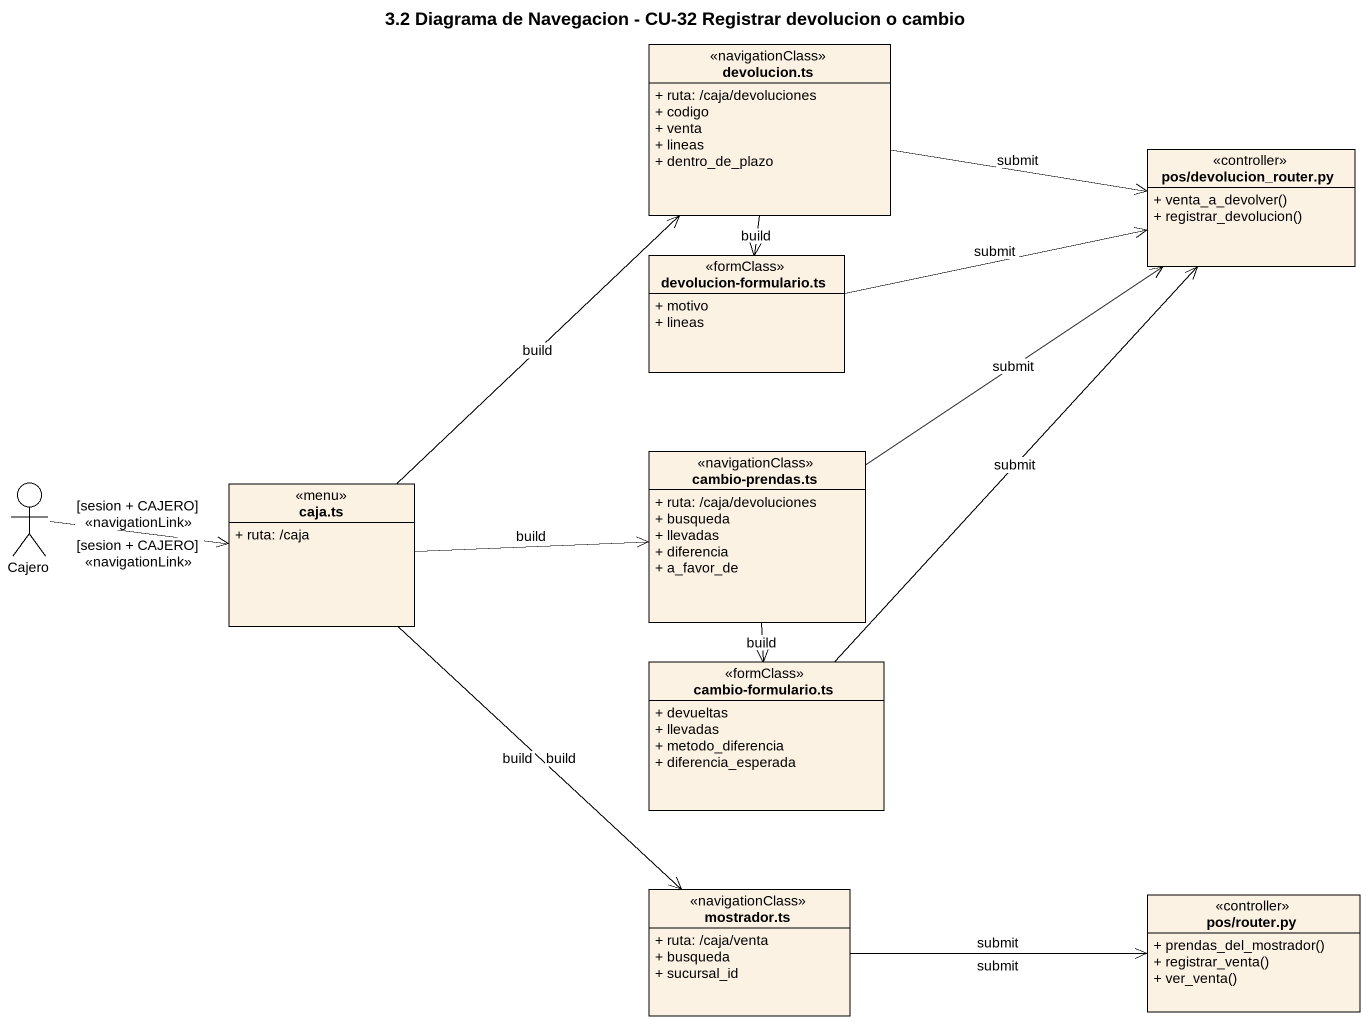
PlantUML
@startuml
title 3.2 Diagrama de Navegacion - CU-32 Registrar devolucion o cambio
allowmixing
hide circle
hide empty members
skinparam classAttributeIconSize 0
class "devolucion.ts" as devolucion_ts <<navigationClass>> {
  + ruta: /caja/devoluciones
  + codigo
  + venta
  + lineas
  + dentro_de_plazo
}
class "pos/devolucion_router.py" as pos_devolucion_router_py <<controller>> {
  + venta_a_devolver()
  + registrar_devolucion()
}
class "devolucion-formulario.ts" as devolucion_formulario_ts <<formClass>> {
  + motivo
  + lineas
}
class "cambio-prendas.ts" as cambio_prendas_ts <<navigationClass>> {
  + ruta: /caja/devoluciones
  + busqueda
  + llevadas
  + diferencia
  + a_favor_de
}
actor Cajero
class "caja.ts" as caja_ts <<menu>> {
  + ruta: /caja
}
class "cambio-formulario.ts" as cambio_formulario_ts <<formClass>> {
  + devueltas
  + llevadas
  + metodo_diferencia
  + diferencia_esperada
}
class "mostrador.ts" as mostrador_ts <<navigationClass>> {
  + ruta: /caja/venta
  + busqueda
  + sucursal_id
}
class "pos/router.py" as pos_router_py <<controller>> {
  + prendas_del_mostrador()
  + registrar_venta()
  + ver_venta()
}
devolucion_ts -right-> pos_devolucion_router_py : submit
devolucion_ts --> devolucion_formulario_ts : build
devolucion_formulario_ts -right-> pos_devolucion_router_py : submit
cambio_prendas_ts -up-> pos_devolucion_router_py : submit
cambio_prendas_ts --> cambio_formulario_ts : build
Cajero -right-> caja_ts : [sesion + CAJERO]\n<<navigationLink>>
Cajero -right-> caja_ts : [sesion + CAJERO]\n<<navigationLink>>
caja_ts -up-> devolucion_ts : build
caja_ts -right-> cambio_prendas_ts : build
caja_ts --> mostrador_ts : build
caja_ts --> mostrador_ts : build
cambio_formulario_ts -up-> pos_devolucion_router_py : submit
mostrador_ts -right-> pos_router_py : submit
mostrador_ts -right-> pos_router_py : submit
@enduml
